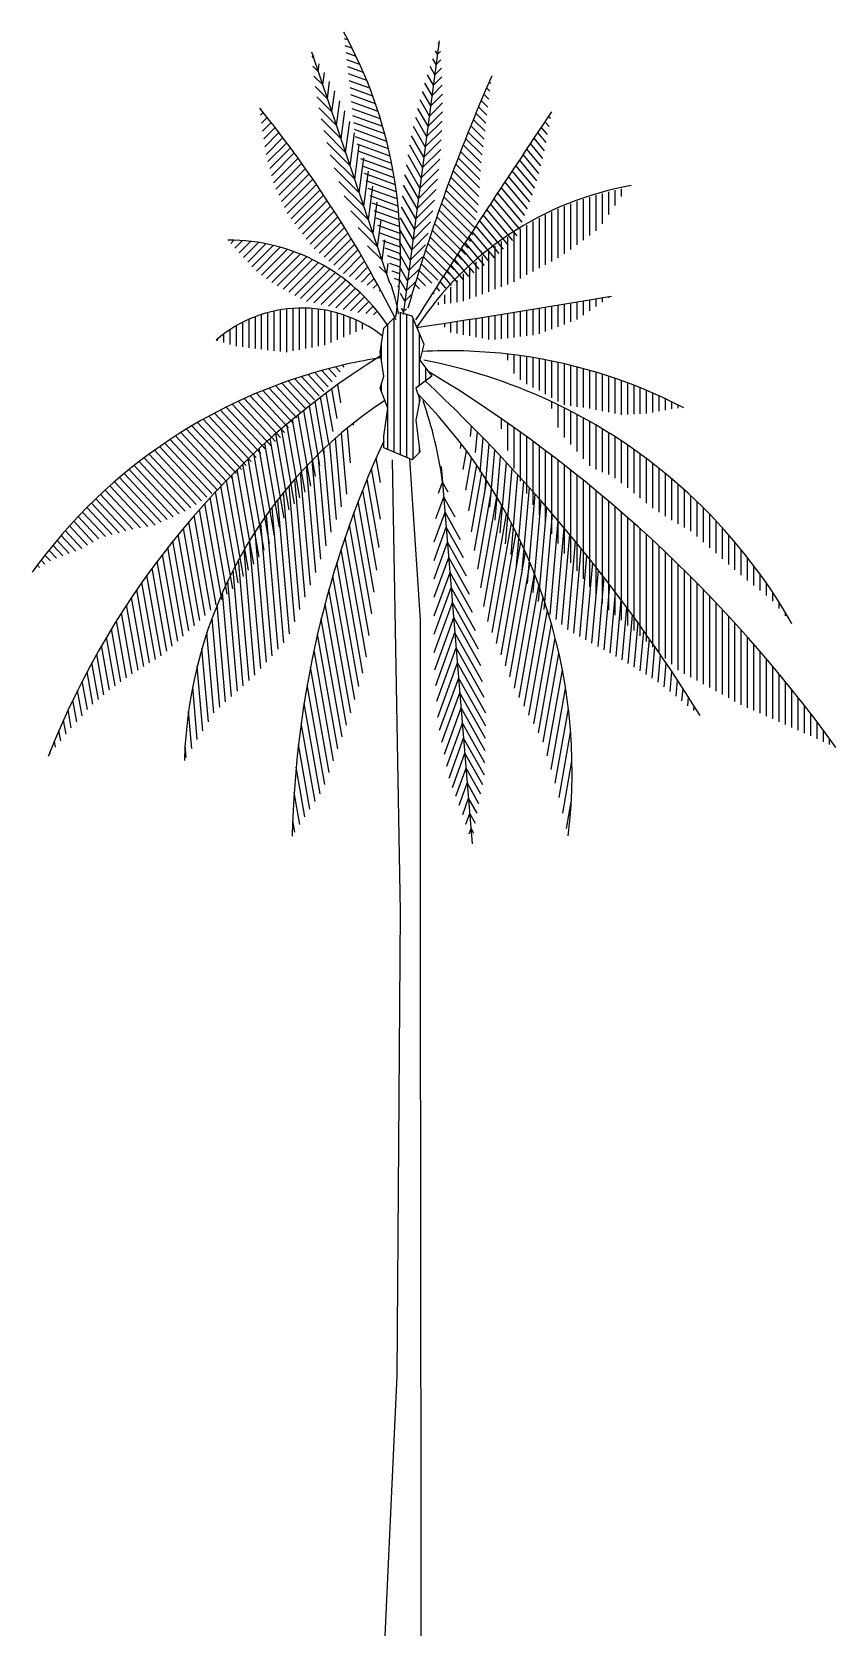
# Model space of a CAD drawing. Header units: millimetres. Extents: x 289.94 to 294.52, y 155.57 to 164.72.
import ezdxf

# ---------------------------------------------------------------- set-up
doc = ezdxf.new("R2010")
doc.units = ezdxf.units.MM

# ---------------------------------------------------------------- blocks, each defined once
blk = doc.blocks.new('*X21')
at = {"color": 0}
for p, q in [((18.5937, 10.2216), (18.5989, 10.2268)), ((18.5968, 10.1964), (18.6074, 10.207)), ((18.5999, 10.1712), (18.6159, 10.1872)), ((18.603, 10.146), (18.6243, 10.1673)), ((18.6061, 10.1208), (18.6327, 10.1474)), ((18.6091, 10.0956), (18.641, 10.1274)), ((18.6122, 10.0704), (18.6492, 10.1073)), ((18.6153, 10.0452), (18.6574, 10.0872)), ((18.6184, 10.02), (18.6655, 10.0671)), ((18.6215, 9.9948), (18.6735, 10.0468)), ((18.6246, 9.9696), (18.6815, 10.0265)), ((18.6265, 9.9433), (18.6894, 10.0061)), ((18.6283, 9.9167), (18.6973, 9.9857)), ((18.63, 9.8902), (18.7051, 9.9652)), ((18.6318, 9.8636), (18.7128, 9.9447)), ((18.6335, 9.8371), (18.7205, 9.9241)), ((18.6375, 9.8128), (18.7281, 9.9034)), ((18.6416, 9.7887), (18.7356, 9.8826)), ((18.6458, 9.7645), (18.7431, 9.8618)), ((18.651, 9.7415), (18.7505, 9.841)), ((18.6585, 9.7207), (18.7579, 9.82)), ((18.666, 9.6999), (18.7651, 9.799)), ((18.6735, 9.6791), (18.7723, 9.7779)), ((18.6849, 9.6622), (18.7795, 9.7568)), ((18.6982, 9.6472), (18.7866, 9.7356)), ((18.7115, 9.6323), (18.7936, 9.7143)), ((18.7249, 9.6173), (18.8005, 9.693)), ((18.7423, 9.6065), (18.8074, 9.6716)), ((18.7618, 9.5977), (18.8142, 9.6501)), ((18.7812, 9.5888), (18.821, 9.6286)), ((18.8005, 9.5799), (18.8276, 9.607)), ((18.8199, 9.5709), (18.8342, 9.5853)), ((18.8394, 9.5621), (18.8408, 9.5635))]:
    blk.add_line(p, q, dxfattribs=at)
blk = doc.blocks.new('*X20')
at = {"color": 0}
for p, q in [((18.7626, 10.3136), (18.7537, 10.3225)), ((18.7583, 10.3462), (18.7561, 10.3484)), ((18.7712, 10.2484), (18.75, 10.2697)), ((18.7669, 10.281), (18.7517, 10.2962)), ((18.7798, 10.1832), (18.7477, 10.2154)), ((18.7755, 10.2158), (18.7487, 10.2427)), ((18.7842, 10.1507), (18.7471, 10.1877)), ((18.7885, 10.1181), (18.7469, 10.1596)), ((18.7928, 10.0855), (18.7472, 10.1311)), ((18.7971, 10.0529), (18.7478, 10.1021)), ((18.8014, 10.0203), (18.749, 10.0727)), ((18.8057, 9.9877), (18.7506, 10.0428)), ((18.81, 9.9551), (18.7527, 10.0124)), ((18.8144, 9.9225), (18.7553, 9.9815)), ((18.8187, 9.8899), (18.7585, 9.95)), ((18.823, 9.8573), (18.7624, 9.9179)), ((18.8273, 9.8247), (18.7668, 9.8851)), ((18.8316, 9.7921), (18.772, 9.8517)), ((18.8359, 9.7595), (18.7779, 9.8175)), ((18.8402, 9.7269), (18.7846, 9.7825)), ((18.8446, 9.6943), (18.7921, 9.7467)), ((18.8489, 9.6617), (18.8006, 9.7099)), ((18.8532, 9.6291), (18.8102, 9.6721)), ((18.8575, 9.5965), (18.8209, 9.6331)), ((18.8618, 9.5639), (18.8329, 9.5928)), ((18.8661, 9.5313), (18.8463, 9.5511)), ((18.8704, 9.4987), (18.8614, 9.5077))]:
    blk.add_line(p, q, dxfattribs=at)
blk = doc.blocks.new('*X19')
at = {"color": 0}
for p, q in [((19.0206, 10.307), (19.0525, 10.3186)), ((19.0332, 10.3329), (19.0551, 10.3408)), ((19.0466, 10.3591), (19.0576, 10.3631)), ((18.9975, 10.256), (19.0474, 10.2742)), ((19.0087, 10.2814), (19.05, 10.2964)), ((18.9772, 10.2061), (19.0423, 10.2298)), ((18.987, 10.2309), (19.0448, 10.252)), ((18.9511, 10.1327), (19.035, 10.1633)), ((18.9592, 10.157), (19.0372, 10.1854)), ((18.9679, 10.1814), (19.0397, 10.2076)), ((18.9365, 10.0848), (19.0306, 10.1191)), ((18.9435, 10.1087), (19.0328, 10.1412)), ((18.9238, 10.0377), (19.0262, 10.0749)), ((18.9299, 10.0612), (19.0284, 10.097)), ((18.9129, 9.9911), (19.017, 10.029)), ((18.9181, 10.0143), (19.0227, 10.0524)), ((18.8998, 9.9225), (19, 9.959)), ((18.9038, 9.9452), (19.0057, 9.9823)), ((18.9081, 9.9681), (19.0113, 10.0057)), ((18.8931, 9.8775), (18.9887, 9.9123)), ((18.8962, 9.8999), (18.9943, 9.9356)), ((18.8878, 9.833), (18.9762, 9.8652)), ((18.8902, 9.8552), (18.9824, 9.8887)), ((18.884, 9.789), (18.9637, 9.8181)), ((18.8857, 9.811), (18.97, 9.8416)), ((18.8815, 9.7456), (18.9513, 9.771)), ((18.8826, 9.7673), (18.9575, 9.7945)), ((18.8804, 9.7026), (18.9364, 9.723)), ((18.8808, 9.724), (18.9439, 9.747)), ((18.8803, 9.6813), (18.9289, 9.699)), ((18.8805, 9.6601), (18.9214, 9.675)), ((18.881, 9.639), (18.9139, 9.651)), ((18.8818, 9.618), (18.9064, 9.627)), ((18.8829, 9.5971), (18.8989, 9.6029)), ((18.8844, 9.5764), (18.8882, 9.5778))]:
    blk.add_line(p, q, dxfattribs=at)
blk = doc.blocks.new('*X18')
at = {"color": 0}
for p, q in [((19.1408, 10.2596), (19.1576, 10.2764)), ((19.1553, 10.3023), (19.1604, 10.3074)), ((19.1263, 10.2168), (19.1542, 10.2446)), ((19.0974, 10.1313), (19.1448, 10.1787)), ((19.1119, 10.174), (19.1499, 10.2121)), ((19.0829, 10.0885), (19.1387, 10.1443)), ((19.054, 10.003), (19.1233, 10.0724)), ((19.0685, 10.0458), (19.1316, 10.1089)), ((19.0395, 9.9603), (19.1138, 10.0345)), ((19.025, 9.9175), (19.1027, 9.9952)), ((18.9961, 9.832), (19.0752, 9.9111)), ((19.0106, 9.8748), (19.09, 9.9542)), ((18.9816, 9.7892), (19.058, 9.8657)), ((18.9672, 9.7465), (19.0379, 9.8172)), ((18.9527, 9.7037), (19.0138, 9.7649)), ((18.9382, 9.661), (18.9845, 9.7073)), ((18.9238, 9.6182), (18.9472, 9.6417))]:
    blk.add_line(p, q, dxfattribs=at)
blk = doc.blocks.new('*X17')
at = {"color": 0}
for p, q in [((19.3201, 10.0956), (19.3022, 10.1134)), ((19.3233, 10.1206), (19.3148, 10.1291)), ((19.3103, 10.0204), (19.2651, 10.0657)), ((19.3136, 10.0455), (19.2774, 10.0817)), ((19.3168, 10.0705), (19.2898, 10.0976)), ((19.2944, 9.9515), (19.2287, 10.0173)), ((19.3002, 9.974), (19.2407, 10.0335)), ((19.3061, 9.9964), (19.2529, 10.0496)), ((19.2746, 9.8865), (19.1929, 9.9682)), ((19.2828, 9.9066), (19.2048, 9.9846)), ((19.2886, 9.929), (19.2167, 10.001)), ((19.2479, 9.8283), (19.1579, 9.9183)), ((19.2568, 9.8477), (19.1695, 9.935)), ((19.2657, 9.8671), (19.1812, 9.9516)), ((19.2148, 9.7766), (19.1236, 9.8677)), ((19.2269, 9.7928), (19.135, 9.8847)), ((19.239, 9.8089), (19.1464, 9.9015)), ((19.1784, 9.7281), (19.0901, 9.8164)), ((19.1905, 9.7443), (19.1012, 9.8336)), ((19.2027, 9.7604), (19.1124, 9.8507)), ((19.1377, 9.6839), (19.0573, 9.7644)), ((19.1531, 9.6969), (19.0681, 9.7818)), ((19.1663, 9.7119), (19.0791, 9.7992)), ((19.0916, 9.6452), (19.0252, 9.7116)), ((19.107, 9.6581), (19.0358, 9.7293)), ((19.1224, 9.671), (19.0465, 9.7469)), ((19.0418, 9.6102), (18.9939, 9.658)), ((19.0606, 9.6196), (19.0043, 9.676)), ((19.0762, 9.6323), (19.0147, 9.6938)), ((18.9853, 9.5818), (18.9634, 9.6037)), ((19.0041, 9.5913), (18.9735, 9.6219)), ((19.0229, 9.6007), (18.9837, 9.64)), ((18.9476, 9.5629), (18.9435, 9.5671)), ((18.9664, 9.5724), (18.9534, 9.5854))]:
    blk.add_line(p, q, dxfattribs=at)
blk = doc.blocks.new('*X16')
at = {"color": 0}
for p, q in [((19.3507, 9.6407), (19.2833, 9.7081)), ((19.3642, 9.6555), (19.3065, 9.7132)), ((19.3776, 9.6703), (19.3305, 9.7175)), ((19.3911, 9.6851), (19.3554, 9.7209)), ((19.4046, 9.6999), (19.3812, 9.7233)), ((19.4181, 9.7147), (19.4082, 9.7246)), ((19.2335, 9.5599), (19.1397, 9.6537)), ((19.2519, 9.5698), (19.1584, 9.6632)), ((19.2703, 9.5797), (19.1777, 9.6722)), ((19.2879, 9.5904), (19.1976, 9.6807)), ((19.3042, 9.6023), (19.218, 9.6885)), ((19.3205, 9.6143), (19.2391, 9.6957)), ((19.3368, 9.6263), (19.2608, 9.7023)), ((19.1544, 9.5258), (19.07, 9.6102)), ((19.1776, 9.5309), (19.0867, 9.6218)), ((19.1968, 9.5401), (19.1039, 9.633)), ((19.2151, 9.55), (19.1215, 9.6436)), ((19.0616, 9.5055), (19.0081, 9.559)), ((19.0848, 9.5106), (19.0229, 9.5725)), ((19.108, 9.5157), (19.0381, 9.5856)), ((19.1312, 9.5207), (19.0538, 9.5981)), ((18.9901, 9.4922), (18.9666, 9.5156)), ((19.0147, 9.4958), (18.98, 9.5306)), ((19.0384, 9.5004), (18.9938, 9.545)), ((18.9654, 9.4886), (18.9537, 9.5003))]:
    blk.add_line(p, q, dxfattribs=at)
blk = doc.blocks.new('*X15')
at = {"color": 0}
for p, q in [((18.4048, 10.1104), (18.4104, 10.1172)), ((18.4094, 10.0849), (18.4221, 10.1)), ((18.4141, 10.0593), (18.4337, 10.0827)), ((18.4187, 10.0337), (18.4453, 10.0654)), ((18.4234, 10.0081), (18.4569, 10.0481)), ((18.4285, 9.9832), (18.4685, 10.0308)), ((18.435, 9.9598), (18.4801, 10.0135)), ((18.4414, 9.9364), (18.4917, 9.9962)), ((18.4479, 9.9129), (18.5032, 9.9789)), ((18.4544, 9.8895), (18.5148, 9.9615)), ((18.4617, 9.8671), (18.5263, 9.9441)), ((18.4698, 9.8457), (18.5378, 9.9268)), ((18.4779, 9.8242), (18.5493, 9.9094)), ((18.486, 9.8028), (18.5608, 9.892)), ((18.4941, 9.7814), (18.5723, 9.8745)), ((18.5023, 9.7599), (18.5838, 9.8571)), ((18.5104, 9.7385), (18.5953, 9.8396)), ((18.5241, 9.7237), (18.6067, 9.8222)), ((18.5386, 9.7099), (18.6182, 9.8047)), ((18.5532, 9.6961), (18.6296, 9.7872)), ((18.5677, 9.6823), (18.641, 9.7697)), ((18.5822, 9.6685), (18.6524, 9.7522)), ((18.5978, 9.6559), (18.6638, 9.7346)), ((18.6141, 9.6443), (18.6752, 9.7171)), ((18.6304, 9.6326), (18.6865, 9.6995)), ((18.6467, 9.621), (18.6979, 9.6819)), ((18.6631, 9.6093), (18.7092, 9.6643)), ((18.6808, 9.5993), (18.7206, 9.6467)), ((18.6994, 9.5904), (18.7319, 9.6291)), ((18.718, 9.5814), (18.7432, 9.6115)), ((18.7366, 9.5725), (18.7545, 9.5938)), ((18.7552, 9.5635), (18.7658, 9.5762)), ((18.7737, 9.5545), (18.7771, 9.5585))]:
    blk.add_line(p, q, dxfattribs=at)
blk = doc.blocks.new('*X14')
at = {"color": 0}
for p, q in [((18.18, 9.8629), (18.18, 9.8872)), ((18.2, 9.8343), (18.2, 9.8829)), ((18.22, 9.8056), (18.22, 9.8782)), ((18.24, 9.7769), (18.24, 9.873)), ((18.26, 9.7544), (18.26, 9.8674)), ((18.28, 9.7397), (18.28, 9.8613)), ((18.3, 9.725), (18.3, 9.8547)), ((18.32, 9.7104), (18.32, 9.8477)), ((18.34, 9.6957), (18.34, 9.8401)), ((18.36, 9.681), (18.36, 9.8321)), ((18.38, 9.6683), (18.38, 9.8236)), ((18.4, 9.6576), (18.4, 9.8145)), ((18.42, 9.6468), (18.42, 9.8049)), ((18.44, 9.636), (18.44, 9.7947)), ((18.46, 9.6253), (18.46, 9.7839)), ((18.48, 9.6145), (18.48, 9.7725)), ((18.5, 9.6037), (18.5, 9.7605)), ((18.52, 9.593), (18.52, 9.7478)), ((18.54, 9.5847), (18.54, 9.7345)), ((18.56, 9.577), (18.56, 9.7204)), ((18.58, 9.5693), (18.58, 9.7055)), ((18.6, 9.5616), (18.6, 9.6898)), ((18.62, 9.5539), (18.62, 9.6733)), ((18.64, 9.5462), (18.64, 9.6559)), ((18.66, 9.5385), (18.66, 9.6375)), ((18.68, 9.5313), (18.68, 9.618)), ((18.7, 9.5284), (18.7, 9.5973)), ((18.72, 9.5256), (18.72, 9.5754)), ((18.74, 9.5227), (18.74, 9.5521)), ((18.76, 9.5199), (18.76, 9.5273))]:
    blk.add_line(p, q, dxfattribs=at)
blk = doc.blocks.new('*X13')
at = {"color": 0}
for p, q in [((18.22, 9.5416), (18.22, 9.5462)), ((18.24, 9.528), (18.24, 9.5428)), ((18.26, 9.5145), (18.26, 9.5394)), ((18.28, 9.501), (18.28, 9.536)), ((18.3, 9.4874), (18.3, 9.5327)), ((18.32, 9.4739), (18.32, 9.5293)), ((18.34, 9.4656), (18.34, 9.526)), ((18.36, 9.4581), (18.36, 9.5226)), ((18.38, 9.4506), (18.38, 9.5193)), ((18.4, 9.4431), (18.4, 9.516)), ((18.42, 9.4356), (18.42, 9.5127)), ((18.44, 9.4281), (18.44, 9.5094)), ((18.46, 9.4236), (18.46, 9.5062)), ((18.48, 9.4214), (18.48, 9.5029)), ((18.5, 9.4191), (18.5, 9.4997)), ((18.52, 9.4169), (18.52, 9.4964)), ((18.54, 9.4147), (18.54, 9.4932)), ((18.56, 9.4125), (18.56, 9.49)), ((18.58, 9.4102), (18.58, 9.4868)), ((18.6, 9.4106), (18.6, 9.4836)), ((18.62, 9.4142), (18.62, 9.4805)), ((18.64, 9.4179), (18.64, 9.4773)), ((18.66, 9.4215), (18.66, 9.4742)), ((18.68, 9.4251), (18.68, 9.471)), ((18.7, 9.4288), (18.7, 9.4679)), ((18.72, 9.4324), (18.72, 9.4648)), ((18.74, 9.4488), (18.74, 9.4617))]:
    blk.add_line(p, q, dxfattribs=at)
blk = doc.blocks.new('*X12')
at = {"color": 0}
for p, q in [((19.12, 9.3926), (19.12, 9.5033)), ((19.14, 9.3889), (19.14, 9.5064)), ((19.16, 9.3851), (19.16, 9.5085)), ((19.18, 9.3813), (19.18, 9.5096)), ((19.2, 9.3776), (19.2, 9.5097)), ((19.22, 9.3738), (19.22, 9.5089)), ((19.24, 9.3701), (19.24, 9.5071)), ((19.26, 9.3716), (19.26, 9.5043)), ((19, 9.4426), (19, 9.462)), ((19.02, 9.4341), (19.02, 9.4719)), ((19.04, 9.4257), (19.04, 9.4805)), ((19.06, 9.4172), (19.06, 9.4879)), ((19.08, 9.4088), (19.08, 9.4941)), ((19.1, 9.4003), (19.1, 9.4992)), ((19.28, 9.3741), (19.28, 9.5005)), ((19.3, 9.3766), (19.3, 9.4956)), ((19.32, 9.3791), (19.32, 9.4897)), ((19.34, 9.3816), (19.34, 9.4826)), ((19.36, 9.3841), (19.36, 9.4744)), ((19.38, 9.3866), (19.38, 9.4649)), ((19.4, 9.3891), (19.4, 9.454)), ((19.42, 9.3947), (19.42, 9.4417)), ((19.44, 9.4005), (19.44, 9.4276)), ((19.46, 9.4064), (19.46, 9.4117))]:
    blk.add_line(p, q, dxfattribs=at)
blk = doc.blocks.new('*X11')
at = {"color": 0}
for p, q in [((18.7509, 9.0051), (18.7505, 9.0061)), ((18.7592, 8.9238), (18.7466, 8.9584)), ((18.7675, 8.8426), (18.7427, 8.9107)), ((18.773, 8.7689), (18.7388, 8.863)), ((18.773, 8.7105), (18.7349, 8.8153)), ((18.773, 8.652), (18.7309, 8.7676)), ((18.773, 8.5935), (18.727, 8.7199)), ((18.773, 8.535), (18.7231, 8.6722)), ((18.773, 8.4766), (18.7192, 8.6245)), ((18.773, 8.4181), (18.7152, 8.5768)), ((18.7714, 8.3639), (18.7113, 8.5291)), ((18.7683, 8.314), (18.7074, 8.4814)), ((18.7621, 8.2142), (18.6996, 8.386)), ((18.7652, 8.2641), (18.7035, 8.4337)), ((18.7559, 8.1727), (18.6956, 8.3383)), ((18.7485, 8.1347), (18.6917, 8.2906)), ((18.741, 8.0966), (18.6878, 8.2429)), ((18.7336, 8.0586), (18.6839, 8.1952)), ((18.7261, 8.0206), (18.6799, 8.1475)), ((18.7155, 7.9914), (18.676, 8.0998)), ((18.7045, 7.963), (18.6721, 8.0521)), ((18.6936, 7.9345), (18.6682, 8.0044)), ((18.6829, 7.9054), (18.6643, 7.9567)), ((18.6728, 7.8747), (18.6603, 7.909)), ((18.6627, 7.844), (18.6564, 7.8613)), ((18.6526, 7.8133), (18.6525, 7.8136))]:
    blk.add_line(p, q, dxfattribs=at)
blk = doc.blocks.new('*X10')
at = {"color": 0}
for p, q in [((18.6812, 8.9987), (18.6709, 9.0572)), ((18.6899, 9.0645), (18.6873, 9.0791)), ((18.6638, 8.8671), (18.6383, 9.0115)), ((18.6725, 8.9329), (18.6546, 9.0347)), ((18.6453, 8.7416), (18.6062, 8.9632)), ((18.6551, 8.8013), (18.6222, 8.9877)), ((18.6256, 8.6232), (18.5746, 8.9119)), ((18.6354, 8.6824), (18.5904, 8.938)), ((18.6036, 8.5172), (18.5437, 8.8573)), ((18.6157, 8.564), (18.5591, 8.8851)), ((18.5754, 8.4467), (18.5134, 8.7988)), ((18.5895, 8.482), (18.5284, 8.8286)), ((18.5613, 8.4115), (18.4985, 8.768)), ((18.5332, 8.341), (18.4694, 8.7025)), ((18.5473, 8.3763), (18.4838, 8.7359)), ((18.5191, 8.3058), (18.4552, 8.6677)), ((18.4886, 8.2483), (18.4278, 8.593)), ((18.504, 8.2763), (18.4414, 8.6312)), ((18.4732, 8.2204), (18.4146, 8.5526)), ((18.4578, 8.1924), (18.4018, 8.5099)), ((18.4424, 8.1644), (18.3895, 8.4645)), ((18.4274, 8.1344), (18.3778, 8.4157)), ((18.4148, 8.0911), (18.3668, 8.3629)), ((18.4021, 8.0478), (18.3568, 8.3049)), ((18.3894, 8.0045), (18.3479, 8.24)), ((18.3771, 7.9589), (18.3408, 8.1651)), ((18.3655, 7.9098), (18.3366, 8.0738)), ((18.3538, 7.8607), (18.3389, 7.9453))]:
    blk.add_line(p, q, dxfattribs=at)
blk = doc.blocks.new('*X9')
at = {"color": 0}
for p, q in [((18.6734, 9.1523), (18.6732, 9.1545)), ((18.6274, 8.99), (18.6179, 9.0983)), ((18.642, 9.0522), (18.6363, 9.1172)), ((18.6577, 9.1023), (18.6547, 9.1359)), ((18.5969, 8.8792), (18.5811, 9.0599)), ((18.613, 8.9244), (18.5995, 9.0792)), ((18.5468, 8.763), (18.526, 9.001)), ((18.5639, 8.7972), (18.5444, 9.0208)), ((18.5805, 8.8374), (18.5627, 9.0404)), ((18.5127, 8.6946), (18.4894, 8.9608)), ((18.5297, 8.7288), (18.5077, 8.981)), ((18.4599, 8.609), (18.4345, 8.899)), ((18.4775, 8.6375), (18.4528, 8.9198)), ((18.4951, 8.666), (18.4711, 8.9404)), ((18.4245, 8.5552), (18.3981, 8.8569)), ((18.4423, 8.5806), (18.4163, 8.878)), ((18.3684, 8.5072), (18.3435, 8.792)), ((18.3871, 8.5232), (18.3617, 8.8139)), ((18.4058, 8.5392), (18.3799, 8.8355)), ((18.3307, 8.4796), (18.3072, 8.7477)), ((18.3498, 8.4912), (18.3254, 8.77)), ((18.2924, 8.4586), (18.271, 8.7026)), ((18.3115, 8.4691), (18.2891, 8.7253)), ((18.2541, 8.4376), (18.2349, 8.6564)), ((18.2732, 8.4481), (18.253, 8.6796)), ((18.2158, 8.4167), (18.1989, 8.6093)), ((18.2349, 8.4271), (18.2169, 8.633)), ((18.1584, 8.3839), (18.145, 8.5368)), ((18.1775, 8.3955), (18.163, 8.5612)), ((18.1966, 8.4062), (18.1809, 8.5854)), ((18.1203, 8.3608), (18.1092, 8.4871)), ((18.1393, 8.3724), (18.1271, 8.5121)), ((18.0821, 8.3376), (18.0735, 8.4363)), ((18.1012, 8.3492), (18.0913, 8.4619)), ((18.0444, 8.31), (18.0379, 8.3844)), ((18.0632, 8.3249), (18.0557, 8.4105)), ((18.0256, 8.295), (18.0201, 8.358)), ((17.9881, 8.265), (17.9847, 8.3042)), ((18.0069, 8.28), (18.0024, 8.3313)), ((17.9506, 8.235), (17.9493, 8.2492)), ((17.9693, 8.25), (17.967, 8.2769)), ((17.9318, 8.2201), (17.9317, 8.2212))]:
    blk.add_line(p, q, dxfattribs=at)
blk = doc.blocks.new('*X8')
at = {"color": 0}
for p, q in [((18.56, 9.1271), (18.56, 9.159)), ((18.48, 8.9218), (18.48, 9.1022)), ((18.5, 8.9618), (18.5, 9.1166)), ((18.52, 9.0018), (18.52, 9.1309)), ((18.54, 9.0588), (18.54, 9.145)), ((18.42, 8.8246), (18.42, 9.0578)), ((18.44, 8.8552), (18.44, 9.0727)), ((18.46, 8.8859), (18.46, 9.0875)), ((18.34, 8.7027), (18.34, 8.996)), ((18.36, 8.7327), (18.36, 9.0118)), ((18.38, 8.7634), (18.38, 9.0273)), ((18.4, 8.794), (18.4, 9.0426)), ((18.28, 8.6261), (18.28, 8.9478)), ((18.3, 8.6516), (18.3, 8.9641)), ((18.32, 8.6772), (18.32, 8.9801)), ((18.22, 8.553), (18.22, 8.8977)), ((18.24, 8.5751), (18.24, 8.9146)), ((18.26, 8.6006), (18.26, 8.9313)), ((18.16, 8.5042), (18.16, 8.8458)), ((18.18, 8.5205), (18.18, 8.8633)), ((18.2, 8.5367), (18.2, 8.8806)), ((18.1, 8.4534), (18.1, 8.792)), ((18.12, 8.4715), (18.12, 8.8102)), ((18.14, 8.4879), (18.14, 8.8281)), ((18.06, 8.4173), (18.06, 8.755)), ((18.08, 8.4354), (18.08, 8.7736)), ((18, 8.3631), (18, 8.6977)), ((18.02, 8.3812), (18.02, 8.717)), ((18.04, 8.3992), (18.04, 8.7361)), ((17.94, 8.3296), (17.94, 8.6381)), ((17.96, 8.3405), (17.96, 8.6582)), ((17.98, 8.3515), (17.98, 8.6781)), ((17.9, 8.3076), (17.9, 8.5971)), ((17.92, 8.3186), (17.92, 8.6178)), ((17.86, 8.2856), (17.86, 8.555)), ((17.88, 8.2966), (17.88, 8.5762)), ((17.8, 8.2527), (17.8, 8.4898)), ((17.82, 8.2637), (17.82, 8.5118)), ((17.84, 8.2747), (17.84, 8.5336)), ((17.76, 8.2347), (17.76, 8.4447)), ((17.78, 8.2435), (17.78, 8.4674)), ((17.72, 8.217), (17.72, 8.3984)), ((17.74, 8.2259), (17.74, 8.4217)), ((17.68, 8.1994), (17.68, 8.3507)), ((17.7, 8.2082), (17.7, 8.3747)), ((17.64, 8.1814), (17.64, 8.3017)), ((17.66, 8.1905), (17.66, 8.3264)), ((17.6, 8.1633), (17.6, 8.2511)), ((17.62, 8.1723), (17.62, 8.2766)), ((17.56, 8.1451), (17.56, 8.199)), ((17.58, 8.1542), (17.58, 8.2253)), ((17.52, 8.1269), (17.52, 8.1452)), ((17.54, 8.136), (17.54, 8.1723))]:
    blk.add_line(p, q, dxfattribs=at)
blk = doc.blocks.new('*X7')
at = {"color": 0}
for p, q in [((19.0289, 9.1391), (19.0294, 9.1446)), ((19.0386, 9.0197), (19.0482, 9.1295)), ((19.05, 8.9205), (19.0669, 9.1139)), ((19.0665, 8.8804), (19.0855, 9.0977)), ((19.0831, 8.8404), (19.1042, 9.081)), ((19.0996, 8.7994), (19.1227, 9.0638)), ((19.116, 8.7568), (19.1412, 9.0459)), ((19.1323, 8.7143), (19.1597, 9.0275)), ((19.1487, 8.6718), (19.1781, 9.0084)), ((19.1653, 8.6322), (19.1965, 8.9886)), ((19.182, 8.5935), (19.2147, 8.9682)), ((19.1987, 8.5548), (19.233, 8.9469)), ((19.2153, 8.5161), (19.2511, 8.9249)), ((19.232, 8.4774), (19.2692, 8.9021)), ((19.2496, 8.449), (19.2872, 8.8783)), ((19.2679, 8.4286), (19.3051, 8.8536)), ((19.2862, 8.4082), (19.3229, 8.8278)), ((19.3045, 8.3878), (19.3406, 8.8009)), ((19.3228, 8.3674), (19.3583, 8.7728)), ((19.3411, 8.347), (19.3758, 8.7433)), ((19.3597, 8.3299), (19.3931, 8.7124)), ((19.3783, 8.313), (19.4104, 8.6797)), ((19.3969, 8.2962), (19.4274, 8.6452)), ((19.4155, 8.2793), (19.4443, 8.6085)), ((19.4341, 8.2625), (19.4609, 8.5694)), ((19.4527, 8.2456), (19.4773, 8.5272)), ((19.4711, 8.2271), (19.4934, 8.4814)), ((19.4887, 8.1989), (19.5091, 8.4311)), ((19.5064, 8.1707), (19.5242, 8.3747)), ((19.524, 8.1425), (19.5386, 8.3099)), ((19.5416, 8.1143), (19.5518, 8.2315)), ((19.5592, 8.0861), (19.5626, 8.1253))]:
    blk.add_line(p, q, dxfattribs=at)
blk = doc.blocks.new('*X6')
at = {"color": 0}
for p, q in [((18.943, 8.8407), (18.9714, 9.0019)), ((18.9432, 8.9571), (18.9569, 9.0352)), ((18.9474, 8.7509), (18.9857, 8.9679)), ((18.9552, 8.6795), (18.9998, 8.933)), ((18.9631, 8.6096), (19.0139, 8.8973)), ((18.9713, 8.5409), (19.0277, 8.8606)), ((18.9795, 8.4722), (19.0414, 8.823)), ((18.9877, 8.4036), (19.0549, 8.7843)), ((18.9991, 8.3531), (19.0682, 8.7446)), ((19.0121, 8.3113), (19.0813, 8.7036)), ((19.025, 8.2695), (19.0941, 8.6613)), ((19.0379, 8.2277), (19.1067, 8.6177)), ((19.0514, 8.1887), (19.119, 8.5724)), ((19.065, 8.151), (19.1311, 8.5255)), ((19.0787, 8.1133), (19.1428, 8.4767)), ((19.0924, 8.0756), (19.1541, 8.4258)), ((19.106, 8.0379), (19.165, 8.3726)), ((19.1197, 8.0001), (19.1755, 8.3166)), ((19.1348, 7.9708), (19.1854, 8.2575)), ((19.1508, 7.9465), (19.1946, 8.1948)), ((19.1668, 7.9221), (19.2031, 8.1276)), ((19.1829, 7.8978), (19.2106, 8.055)), ((19.1989, 7.8734), (19.2169, 7.9754)), ((19.2149, 7.8491), (19.2215, 7.8863))]:
    blk.add_line(p, q, dxfattribs=at)
blk = doc.blocks.new('*X5')
at = {"color": 0}
for p, q in [((19.0689, 9.2094), (19.0791, 9.2671)), ((19.0804, 9.1596), (19.0971, 9.2541)), ((19.0935, 9.1186), (19.1151, 9.2408)), ((19.1074, 9.0821), (19.133, 9.2274)), ((19.1214, 9.0462), (19.1509, 9.2137)), ((19.1355, 9.0114), (19.1687, 9.1998)), ((19.1497, 8.9766), (19.1866, 9.1857)), ((19.1646, 8.9458), (19.2044, 9.1714)), ((19.1816, 8.927), (19.2221, 9.1568)), ((19.1986, 8.9082), (19.2398, 9.1421)), ((19.2156, 8.8895), (19.2575, 9.1271)), ((19.2326, 8.8707), (19.2751, 9.1118)), ((19.2482, 8.8441), (19.2927, 9.0963)), ((19.2635, 8.816), (19.3102, 9.0806)), ((19.2789, 8.7879), (19.3277, 9.0647)), ((19.295, 8.7643), (19.3451, 9.0485)), ((19.3115, 8.7424), (19.3625, 9.032)), ((19.3279, 8.7205), (19.3799, 9.0153)), ((19.3444, 8.6988), (19.3972, 8.9983)), ((19.3612, 8.6789), (19.4145, 8.981)), ((19.378, 8.6589), (19.4317, 8.9635)), ((19.3948, 8.639), (19.4489, 8.9457)), ((19.4118, 8.6202), (19.466, 8.9276)), ((19.4291, 8.6034), (19.4831, 8.9092)), ((19.4465, 8.5867), (19.5001, 8.8905)), ((19.4638, 8.5699), (19.517, 8.8715)), ((19.4812, 8.5531), (19.5339, 8.8522)), ((19.4985, 8.5363), (19.5508, 8.8326)), ((19.5159, 8.5196), (19.5676, 8.8127)), ((19.5333, 8.5031), (19.5843, 8.7924)), ((19.5508, 8.487), (19.601, 8.7718)), ((19.5682, 8.4708), (19.6176, 8.7508)), ((19.5857, 8.4546), (19.6341, 8.7295)), ((19.6031, 8.4385), (19.6506, 8.7078)), ((19.6206, 8.4223), (19.667, 8.6857)), ((19.6384, 8.4082), (19.6834, 8.6632)), ((19.6567, 8.3968), (19.6997, 8.6403)), ((19.675, 8.3855), (19.7159, 8.617)), ((19.6933, 8.3742), (19.732, 8.5933)), ((19.7117, 8.3628), (19.748, 8.5691)), ((19.7298, 8.3505), (19.764, 8.5444)), ((19.7479, 8.3381), (19.7799, 8.5193)), ((19.766, 8.3258), (19.7957, 8.4937)), ((19.7842, 8.3134), (19.8113, 8.4675)), ((19.802, 8.2991), (19.827, 8.4408)), ((19.8196, 8.2842), (19.8425, 8.4136)), ((19.8373, 8.2693), (19.8579, 8.3858)), ((19.855, 8.2544), (19.8731, 8.3573)), ((19.8723, 8.2375), (19.8883, 8.3282)), ((19.8893, 8.2184), (19.9034, 8.2985)), ((19.9062, 8.1993), (19.9183, 8.268)), ((19.9232, 8.1803), (19.9331, 8.2368)), ((19.9399, 8.1599), (19.9478, 8.2047)), ((19.9565, 8.1392), (19.9623, 8.1719)), ((19.9732, 8.1185), (19.9767, 8.1382)), ((19.9898, 8.0977), (19.9909, 8.1035))]:
    blk.add_line(p, q, dxfattribs=at)
blk = doc.blocks.new('*X4')
at = {"color": 0}
for p, q in [((19.0581, 9.3229), (19.0636, 9.3288)), ((19.0708, 9.3072), (19.0859, 9.3234)), ((19.0835, 9.2915), (19.108, 9.3178)), ((19.0962, 9.2758), (19.1298, 9.3119)), ((19.1094, 9.2606), (19.1515, 9.3057)), ((19.1226, 9.2455), (19.1729, 9.2994)), ((19.1374, 9.232), (19.1941, 9.2928)), ((19.1524, 9.2188), (19.215, 9.2859)), ((19.1675, 9.2056), (19.2358, 9.2788)), ((19.1825, 9.1924), (19.2563, 9.2715)), ((19.1962, 9.1777), (19.2766, 9.264)), ((19.2089, 9.1621), (19.2967, 9.2562)), ((19.2217, 9.1465), (19.3166, 9.2483)), ((19.2345, 9.1308), (19.3364, 9.2401)), ((19.2473, 9.1152), (19.3559, 9.2317)), ((19.2602, 9.0998), (19.3752, 9.2231)), ((19.2758, 9.0871), (19.3943, 9.2143)), ((19.2913, 9.0744), (19.4133, 9.2053)), ((19.3068, 9.0617), (19.4321, 9.1961)), ((19.3223, 9.049), (19.4506, 9.1867)), ((19.3378, 9.0363), (19.469, 9.1771)), ((19.3533, 9.0236), (19.4873, 9.1673)), ((19.3686, 9.0108), (19.5053, 9.1573)), ((19.384, 8.9979), (19.5232, 9.1472)), ((19.3994, 8.9851), (19.5409, 9.1368)), ((19.4148, 8.9723), (19.5584, 9.1263)), ((19.4302, 8.9595), (19.5757, 9.1155)), ((19.4456, 8.9467), (19.5929, 9.1046)), ((19.461, 8.9338), (19.6099, 9.0935)), ((19.4774, 8.9221), (19.6267, 9.0822)), ((19.4941, 8.9107), (19.6434, 9.0708)), ((19.5108, 8.8993), (19.6599, 9.0592)), ((19.5275, 8.8879), (19.6762, 9.0473)), ((19.5442, 8.8765), (19.6924, 9.0354)), ((19.5623, 8.8665), (19.7084, 9.0232)), ((19.5814, 8.8576), (19.7242, 9.0108)), ((19.6004, 8.8488), (19.7399, 8.9983)), ((19.6195, 8.8399), (19.7554, 8.9856)), ((19.6386, 8.8311), (19.7708, 8.9728)), ((19.6577, 8.8222), (19.7859, 8.9597)), ((19.6804, 8.8172), (19.801, 8.9465)), ((19.7042, 8.8134), (19.8158, 8.9331)), ((19.7281, 8.8097), (19.8305, 8.9196)), ((19.7505, 8.8044), (19.8451, 8.9058)), ((19.772, 8.7981), (19.8594, 8.8919)), ((19.7935, 8.7919), (19.8736, 8.8778)), ((19.815, 8.7856), (19.8877, 8.8636)), ((19.8358, 8.7786), (19.9016, 8.8491)), ((19.8537, 8.7685), (19.9153, 8.8345)), ((19.8717, 8.7584), (19.9289, 8.8197)), ((19.8896, 8.7483), (19.9423, 8.8048)), ((19.9092, 8.74), (19.9555, 8.7897)), ((19.9296, 8.7326), (19.9686, 8.7743)), ((19.95, 8.7251), (19.9815, 8.7589)), ((19.9705, 8.7177), (19.9942, 8.7432)), ((19.9896, 8.7089), (20.0068, 8.7273)), ((20.007, 8.6982), (20.0192, 8.7113)), ((20.0243, 8.6875), (20.0314, 8.6951)), ((20.0416, 8.6768), (20.0435, 8.6787))]:
    blk.add_line(p, q, dxfattribs=at)
blk = doc.blocks.new('*X3')
at = {"color": 0}
for p, q in [((18.44, 9.2484), (18.44, 9.3492)), ((18.46, 9.2584), (18.46, 9.3526)), ((18.48, 9.2684), (18.48, 9.3558)), ((18.5, 9.2822), (18.5, 9.3587)), ((18.52, 9.3022), (18.52, 9.3614)), ((18.54, 9.3447), (18.54, 9.3638)), ((18.24, 9.1834), (18.24, 9.3)), ((18.26, 9.1872), (18.26, 9.3062)), ((18.28, 9.1911), (18.28, 9.312)), ((18.3, 9.1942), (18.3, 9.3176)), ((18.32, 9.1972), (18.32, 9.3229)), ((18.34, 9.2002), (18.34, 9.328)), ((18.36, 9.2032), (18.36, 9.3327)), ((18.38, 9.2139), (18.38, 9.3372)), ((18.4, 9.2255), (18.4, 9.3415)), ((18.42, 9.2371), (18.42, 9.3455)), ((18.1, 9.1757), (18.1, 9.2487)), ((18.12, 9.1747), (18.12, 9.2569)), ((18.14, 9.1738), (18.14, 9.2649)), ((18.16, 9.1728), (18.16, 9.2725)), ((18.18, 9.1718), (18.18, 9.2798)), ((18.2, 9.1757), (18.2, 9.2868)), ((18.22, 9.1795), (18.22, 9.2936)), ((18, 9.1923), (18, 9.2026)), ((18.02, 9.1905), (18.02, 9.2125)), ((18.04, 9.1867), (18.04, 9.222)), ((18.06, 9.1829), (18.06, 9.2312)), ((18.08, 9.1791), (18.08, 9.2401))]:
    blk.add_line(p, q, dxfattribs=at)
blk = doc.blocks.new('*X2')
at = {"color": 0}
for p, q in [((18.84, 9.032), (18.84, 9.4766)), ((18.86, 9.0359), (18.86, 9.4899)), ((18.88, 9.0443), (18.88, 9.4958)), ((18.9, 9.0527), (18.9, 9.4791)), ((18.92, 9.061), (18.92, 9.4591)), ((18.82, 9.265), (18.82, 9.429)), ((18.94, 9.339), (18.94, 9.4018)), ((18.8, 9.2798), (18.8, 9.3193)), ((18.94, 9.244), (18.94, 9.2714)), ((18.82, 9.2121), (18.82, 9.2224)), ((18.82, 9.0521), (18.82, 9.0648))]:
    blk.add_line(p, q, dxfattribs=at)
blk = doc.blocks.new('*X1')
at = {"color": 0}
for p, q in [((18.38, 9.1311), (18.38, 9.2031)), ((18.4, 9.1915), (18.4, 9.2127)), ((18.28, 9.01), (18.28, 9.1504)), ((18.3, 9.0325), (18.3, 9.1616)), ((18.32, 9.0551), (18.32, 9.1725)), ((18.34, 9.0776), (18.34, 9.183)), ((18.36, 9.1001), (18.36, 9.1932)), ((18.2, 8.9708), (18.2, 9.1019)), ((18.22, 8.9825), (18.22, 9.1146)), ((18.24, 8.9902), (18.24, 9.1269)), ((18.26, 8.9979), (18.26, 9.1388)), ((18.12, 8.9076), (18.12, 9.0471)), ((18.14, 8.9238), (18.14, 9.0614)), ((18.16, 8.94), (18.16, 9.0753)), ((18.18, 8.9554), (18.18, 9.0888)), ((18.06, 8.8632), (18.06, 9.0014)), ((18.08, 8.8757), (18.08, 9.0171)), ((18.1, 8.8914), (18.1, 9.0323)), ((18, 8.8263), (18, 8.9513)), ((18.02, 8.8381), (18.02, 8.9685)), ((18.04, 8.8507), (18.04, 8.9852)), ((17.94, 8.786), (17.94, 8.8962)), ((17.96, 8.8028), (17.96, 8.9151)), ((17.98, 8.8145), (17.98, 8.9335)), ((17.9, 8.7506), (17.9, 8.8564)), ((17.92, 8.7683), (17.92, 8.8766)), ((17.84, 8.6976), (17.84, 8.7915)), ((17.86, 8.7152), (17.86, 8.8139)), ((17.88, 8.7329), (17.88, 8.8355)), ((17.8, 8.6639), (17.8, 8.7442)), ((17.82, 8.6808), (17.82, 8.7683)), ((17.76, 8.6304), (17.76, 8.6932)), ((17.78, 8.647), (17.78, 8.7192)), ((17.72, 8.5987), (17.72, 8.6379)), ((17.74, 8.6145), (17.74, 8.6661)), ((17.7, 8.5815), (17.7, 8.6084)), ((17.66, 8.5343), (17.66, 8.5452)), ((17.68, 8.5579), (17.68, 8.5776)), ((17.64, 8.5107), (17.64, 8.5111))]:
    blk.add_line(p, q, dxfattribs=at)

msp = doc.modelspace()

# ---------------------------------------------------------------- linework, layer by layer
for p, q in [((292.259, 164.6673), (292.0524, 163.106)), ((291.9768, 163.2849), (291.5311, 164.6019)), ((292.2703, 162.2391), (292.4471, 160.0886))]:
    msp.add_line(p, q)
for points in [[(292.0327, 163.1194), (292.1031, 163.0986), (292.171, 162.937), (292.1477, 162.8458), (292.2155, 162.7546), (292.1243, 162.6868), (292.1479, 162.619), (292.1245, 162.5043), (292.1481, 162.3219), (292.1038, 162.2776), (291.9422, 162.3452), (291.9421, 162.413), (291.9655, 162.572), (291.921, 162.6866), (291.9418, 162.7544), (291.9209, 162.8925), (291.9416, 163.0281), (292.0119, 163.0985)], [(291.9892, 162.2775), (292.0357, 159.6999), (292.0171, 157.0545), (291.948, 155.5714)], [(292.0887, 162.2839), (292.1489, 161.3654), (292.1506, 159.4498), (292.1519, 157.8078), (292.1533, 156.1658), (292.1539, 155.5716)]]:
    msp.add_lwpolyline(points)
for centre, radius, start, end in [((289.4324, 163.4593), 2.6047, 352.03666, 28.86539), ((302.2843, 160.2051), 10.6191, 156.3364, 163.9399), ((286.0756, 160.1099), 6.6357, 26.54183, 38.97624), ((329.8929, 139.2313), 44.6656, 145.91693, 147.73544), ((293.6786, 162.0191), 1.851, 100.14714, 146.63234), ((291.057, 162.4393), 1.091, 33.94602, 90.24023), ((291.1483, 162.9749), 0.8877, 8.73887, 20.50235), ((283.1134, 222.4727), 60.1205, 278.626384, 279.698933), ((291.4745, 162.3994), 0.7437, 51.76383, 131.14692), ((292.3197, 160.0033), 2.896, 83.7093, 93.15613), ((292.3197, 160.0033), 2.896, 62.55717, 83.7093), ((292.3953, 159.8654), 3.0311, 102.68297, 144.23013), ((294.4547, 158.8414), 4.7584, 122.17429, 158.47979), ((292.3953, 159.8654), 3.0311, 98.9098, 102.68297), ((291.5896, 159.815), 3.0861, 65.15074, 79.13921), ((285.6834, 155.7898), 9.5037, 31.95368, 46.88514), ((288.1171, 156.0263), 7.8916, 35.75579, 58.89252), ((293.3517, 160.4894), 2.548, 123.41902, 178.32011), ((289.9372, 160.4991), 3.0791, 353.177, 44.4475), ((290.0116, 161.849), 2.2859, 7.58231, 19.52884), ((291.5896, 159.815), 3.0861, 29.69469, 65.15074), ((297.0735, 160.0087), 5.6547, 155.15641, 178.7508)]:
    msp.add_arc(centre, radius, start, end)

# ---------------------------------------------------------------- block references
at = {"extrusion": (0, 0, -1), "xscale": 1.800000000000011, "yscale": 1.800000000000011, "zscale": -1.8}
for name in ['*X19', '*X20', '*X18', '*X21', '*X17', '*X15', '*X14', '*X16', '*X13', '*X12', '*X2', '*X3', '*X4', '*X5', '*X1', '*X7', '*X9', '*X8', '*X10', '*X6', '*X11']:
    msp.add_blockref(name, (-326.0215, 146.0256), dxfattribs=at)
at = {"yscale": 1.800000000000011, "zscale": 1.8}
for name, p, xscale, rotation in [('*X20', (254.8095, 155.4505), 1.800000000000023, 344.9213883349955), ('*X18', (275.4128, 128.8966), 1.799999999999977, 37.39766891496825), ('*X11', (261.6208, 140.7302), 1.800000000000022, 9.401142424826297)]:
    msp.add_blockref(name, p, dxfattribs=dict(at, xscale=xscale, rotation=rotation))

doc.saveas('drawing.dxf')
